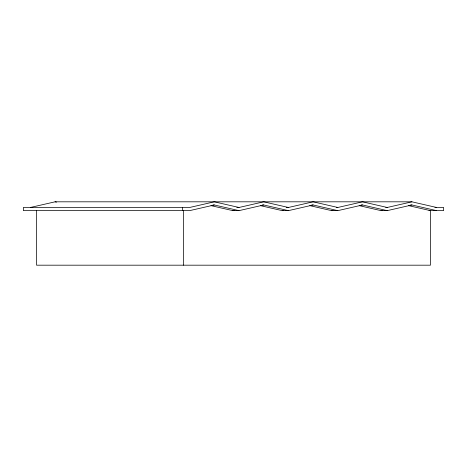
<?xml version="1.0" encoding="UTF-8"?>
<svg xmlns="http://www.w3.org/2000/svg" width="467" height="467" viewBox="0 0 467 467"><rect width="100%" height="100%" fill="white"/><g stroke="black" fill="none" stroke-linecap="round" stroke-linejoin="round"><path stroke-width="0.7" d="M30.378 207.476L55.083 201.814L411.917 201.814L436.622 207.476M436.417 210.594L411.917 204.978L387.219 210.64L362.52 204.978L337.816 210.64L313.118 204.978L288.419 210.64L263.721 204.978L239.016 210.64L214.318 204.978L189.818 210.594L23.35 210.594L23.35 207.476L189.62 207.476L214.318 201.814L239.016 207.476L263.721 201.814L288.419 207.476L313.118 201.814L337.816 207.476L362.52 201.814L387.219 207.476L411.917 201.814M210.961 205.626L232.84 210.64L234.253 210.313M260.364 205.626L282.237 210.64L283.65 210.313M309.761 205.626L331.64 210.64L333.053 210.313M359.164 205.626L381.043 210.64L382.455 210.313M212.946 204.978L214.318 204.978M262.343 204.978L263.721 204.978M311.746 204.978L313.118 204.978M361.149 204.978L362.52 204.978M410.546 204.978L411.917 204.978M236.839 207.476L239.016 207.476M286.236 207.476L288.419 207.476M336.363 207.476L337.816 207.476M385.765 207.476L387.219 207.476M434.923 207.476L443.65 207.476L443.65 210.594L428.986 210.594M232.84 210.64L239.016 210.64M282.237 210.64L288.419 210.64M331.64 210.64L337.816 210.64M381.043 210.64L387.219 210.64M408.543 205.62L430.241 210.594M55.083 201.814L56.489 202.135M430.44 210.594L430.44 265.186L36.56 265.186L36.56 210.594M183.438 210.594L183.438 265.186M182.585 207.476L182.585 210.594"/></g></svg>
